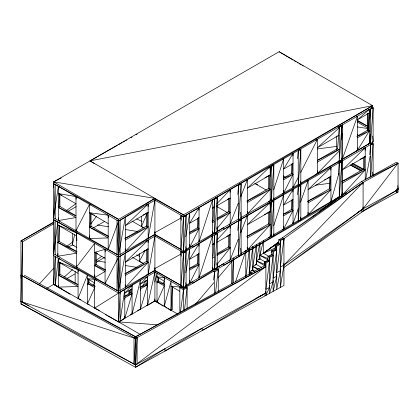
<?xml version="1.0" encoding="UTF-8"?>
<svg xmlns="http://www.w3.org/2000/svg" width="419" height="419" viewBox="0 0 419 419"><rect width="100%" height="100%" fill="white"/><g stroke="black" fill="none" stroke-linecap="round" stroke-linejoin="round"><path stroke-width="0.63" d="M396.494 192.85L398.05 188.351L396.494 189.252L396.494 192.85L398.05 191.949L398.05 163.169L363.09 182.448L283.951 238.689L283.951 285.454L135.557 367.29L20.95 303.895L20.95 240.941L22.506 241.836L22.506 302.398L20.95 301.497L22.506 241.836L53.69 223.835M58.451 217.953L58.335 220.551L59.503 221.117M58.943 206.913L59.519 193.918M57.932 253.631L57.817 256.229L58.974 256.795M58.424 242.585L59.173 225.7M89.608 235.944L89.493 238.542L90.651 239.108M89.985 227.496L90.619 213.208M105.536 269.988L96.244 264.625L94.684 265.52L105.069 271.517L94.684 277.514L94.799 274.916M95.233 265.175L95.783 252.83M53.847 223.568L53.663 219.656L118.572 255.328L120.127 220.253L120.127 254.427M146.472 305.535L147.65 305.095L154.92 272.12L118.572 293.101L53.663 255.627L118.572 291.305L120.127 256.229L120.127 290.404M154.805 231.744L154.92 234.341L118.572 255.328L53.663 217.854L55.219 184.575L55.219 218.755M154.805 267.72L154.92 270.318L118.572 291.305L53.663 253.83L55.219 220.551L55.219 254.731M160.409 304.346L154.92 300.9L154.92 198.365L118.572 221.153L117.011 254.427L117.011 220.253M154.92 234.341L118.572 257.13L117.011 290.404L117.011 256.229M147.132 226.25L147.771 212.548M148.048 206.672L148.169 204.063L146.425 204.943M147.132 262.226L147.771 248.519M148.048 242.648L148.169 240.04L146.425 240.915M198.077 228.538L198.601 217.451M198.936 210.27L199.056 207.662L189.707 223.248L199.056 217.854L197.333 218.566M198.077 264.515L198.601 253.422M198.936 246.246L199.056 243.638L189.707 259.225L199.056 253.83L196.762 254.778M229.141 212.512L229.816 198.156M230.089 192.284L230.214 189.671L229.046 190.236M229.203 247.184L229.785 234.781M230.089 228.261L230.214 225.647L229.046 226.213M269.129 189.425L269.799 175.074M270.072 169.197L270.197 166.589L268.453 167.469M269.187 224.097L269.768 211.7M270.072 205.174L270.197 202.566L268.453 203.445M292.064 174.278L292.556 163.839M292.923 156.009L293.043 153.396L283.694 168.988L293.043 163.593L291.32 164.3M292.064 210.254L292.556 199.816M292.923 191.986L293.043 189.372L283.694 204.964L293.043 199.57L291.32 200.277M329.942 189.021L330.554 175.97M330.827 170.098L330.947 167.49L329.208 168.365M341.7 139.276L341.977 133.399M342.25 127.528L342.37 124.92L338.919 126.679M364.211 169.234L364.823 156.187M365.096 150.311L365.221 147.703L363.477 148.583M368.395 130.209L369.191 113.245M369.254 111.941L369.375 109.328L368.201 109.851M58.44 285.171L58.335 287.109L62.363 289.094M58.979 274.848L59.655 261.943M87.519 301.963L87.414 303.895L89.179 304.555M88.498 283.249L88.702 279.379M123.558 318.644L124.804 318.288L124.804 289.503L120.127 320.985L120.127 292.205L118.572 321.881L157.444 324.804M157.099 300.161L156.994 302.099L158.173 302.539M158.078 281.453L158.282 277.577M172.576 287.052L172.576 309.29L171.015 310.191L172.272 286.318M233.226 259.963L233.325 258.025L233.325 282.752M232.074 283.7L233.325 259.827L230.466 261.341M46.886 288.324L53.69 284.396L55.219 256.528L55.329 258.476M120.023 294.148L120.127 292.205M131.603 293.74L131.854 289.199M131.964 287.256L132.074 285.308L124.804 293.101L132.074 288.906L130.309 289.566M147.179 284.742L147.43 280.206M147.54 278.258L147.65 276.315L140.381 284.108L147.65 279.913L146.472 280.353M22.815 304.508L20.95 303.895L135.557 364.891L137.113 337.609L24.218 275.163M245.675 252.788L245.791 250.834L244.623 251.358M133.996 363.996L135.557 338.51L137.113 337.609L137.113 363.996L135.557 364.891L20.95 301.497L135.557 338.51L265.887 266.631L264.331 265.735L133.996 337.609L133.996 363.996L135.557 364.891L265.887 293.017L265.777 291.069M265.651 266.955L265.887 263.038L269.501 261.042L267.945 260.147L264.331 262.137L264.331 265.997M269.26 261.367L269.501 257.444L273.115 255.454L271.554 254.553L267.945 256.548L267.945 260.409M272.874 255.779L273.115 251.856L276.723 249.865L275.168 248.965L271.554 250.955L271.554 254.82M276.482 250.19L276.723 246.267L280.337 244.277L278.776 243.376L275.168 245.366L275.168 249.226M280.096 244.596L280.337 240.679L283.951 238.689L282.39 237.788L278.776 239.778L278.776 243.638M283.831 240.647L283.951 238.689L278.776 239.778L280.337 240.679L280.337 287.444L283.951 265.07L283.836 263.122M362.969 184.407L363.09 182.448L361.534 181.547L282.39 237.788L363.09 182.448L363.09 211.228L283.951 267.469L363.09 208.83L398.05 189.55L397.83 185.654M249.232 250.08L249.321 248.792L249.321 274.492M94.778 306.802L94.684 308.091L99.313 310.437M164.358 305.006L164.264 306.294L165.453 306.724M182.181 215.754L180.882 215.754L180.882 249.934L183.48 251.431L186.073 215.754L185.036 215.157M181.919 251.133L180.882 251.73L180.882 285.91L183.48 287.408L186.073 251.73L185.036 251.133M215.282 197.768L217.231 197.768L217.231 231.943L214.633 233.446L217.231 197.768L216.194 197.166M215.282 233.744L217.231 233.744L217.231 267.919L214.633 269.417L217.231 233.744L216.194 233.142M237.809 194.447L238.521 185.476L241.119 183.978L241.119 218.152L238.521 219.656L241.119 183.978L239.17 183.978M239.17 219.954L241.119 219.954L241.119 254.129L238.521 255.627L241.119 219.954L240.077 219.352M271.884 165.091L273.832 165.091L273.832 199.266L271.234 200.764L273.832 165.091L272.79 164.489M271.884 201.068L273.832 201.068L273.832 235.242L271.234 236.74L273.832 201.068L272.79 200.465M298.883 149.499L300.832 149.499L300.832 183.679L298.234 185.177L300.832 149.499L299.795 148.902M298.883 185.476L300.832 185.476L300.832 219.656L298.234 221.153L300.832 185.476L299.795 184.879M338.217 196.867L339.259 197.469L341.852 161.792L340.553 161.792M371.166 107.772L373.114 107.772L373.114 141.947L370.516 143.445L373.114 107.772L372.072 107.17M370.705 176.828L373.114 143.743L372.072 143.146M180.882 249.934L183.48 217.257L186.073 215.754L186.073 249.934L183.48 251.431M180.882 285.91L183.48 253.228L186.073 251.73L186.073 285.91L183.48 287.408M212.852 221.693L214.633 199.266L217.231 197.768M212.957 256.386L214.633 235.242L217.231 233.744M237.809 230.424L238.521 221.452L241.119 219.954M270.47 176.2L271.234 166.589L273.832 165.091M270.47 212.176L271.234 202.566L273.832 201.068M297.626 158.691L298.234 151.002L300.832 149.499M297.626 194.662L298.234 186.974L300.832 185.476M337.525 149.101L339.259 127.318L341.852 125.815L341.852 159.995L339.259 161.493L338.217 160.896M338.343 174.828L339.259 163.29L341.852 161.792L341.852 195.972L339.778 197.171M369.752 118.881L370.516 109.27L373.114 107.772M369.752 154.857L370.516 145.246L373.114 143.743L373.114 175.99M124.7 299.197L124.804 297.899L132.074 293.703L130.513 292.802L124.92 296.034M140.276 290.205L140.381 288.906L147.65 284.711L146.09 283.81L139.941 287.361M252.746 248.058L252.851 246.754L252.851 270.313M368.201 144.026L369.375 143.508L370.181 134.499M256.255 245.99L256.381 244.717L256.381 264.782M76.646 265.746L76.509 267.023L77.672 267.584M76.132 229.465L75.991 230.743L77.148 231.278M56.974 285.648L55.219 285.308L58.335 258.329L60.064 259.178M184.465 310.222L187.115 287.706L186.073 287.109M215.544 292.876L218.268 269.721L216.712 268.82M245.948 276.524L249.321 248.792M283.951 238.689L280.337 267.06L283.951 265.07L363.09 208.83L398.05 163.169L396.494 162.268L361.534 181.547L398.05 163.169M53.663 253.83L57.817 222.049L58.974 222.615M180.364 312.674L183.48 289.807L187.115 287.706L187.115 308.635M213.512 280.075L214.633 271.816L218.268 269.721L218.268 291.305M252.851 246.754L249.321 272.177L251.562 273.471M53.663 217.854L58.335 186.376L59.503 186.937M256.381 244.717L252.851 266.542L257.915 269.464M185.8 236.745L189.707 213.056L189.707 247.236L199.056 228.648L197.501 227.747L189.802 232.189M185.8 272.722L189.707 249.033L189.707 283.207L199.056 264.625L197.501 263.724L189.802 268.165M118.572 255.328L125.323 217.257L125.323 251.431L148.169 226.847L146.613 225.951L124.878 238.495M118.572 291.305L125.323 253.228L125.323 287.408L148.169 262.226L146.613 261.325L124.878 273.874M146.425 239.118L148.169 238.238L154.92 200.167L118.572 221.153L108.186 249.331L108.186 215.157L89.493 212.758L108.186 223.552M146.425 275.094L148.169 274.215L154.92 236.143L118.572 257.13L105.069 283.511L106.227 284.04M365.714 179.316L370.134 156.256M256.679 262.137L256.381 260.906L259.916 242.68L259.916 259.094M280.227 268.71L280.337 270.658L276.723 289.44L276.723 246.267L275.168 245.366L275.451 247.294M74.608 234.745L72.356 244.837L76.855 247.435M276.613 274.298L276.723 276.247L273.115 291.43L273.115 251.856L271.554 250.955L271.742 252.243M154.815 282.128L156.994 273.319L156.994 302.099L164.264 285.91L156.994 281.709L158.555 280.814L164.704 284.365M329.208 202.545L330.947 201.665L338.856 173.44M341.668 163.405L342.37 160.896L341.192 161.409M273.115 281.835L269.501 293.42L269.501 257.444L267.945 256.548L273.115 255.454L269.501 283.831L273.115 281.835L272.999 279.887M198.915 240.558L199.056 241.836L212.559 199.868L211.401 200.397M198.915 276.535L199.056 277.813L212.559 235.839L211.401 236.374M268.453 201.644L270.197 200.764L270.789 198.915M273.769 189.655L283.694 158.796L282.537 159.325M268.453 237.62L270.197 236.74L270.789 234.891M273.769 225.632L283.694 194.772L282.537 195.301M235.578 281.793L245.791 250.834L245.791 276.53M292.902 222.269L293.043 223.552L298.208 208.851M300.57 202.115L308.101 180.678L306.954 181.218M356.286 116.76L357.433 116.225L342.37 159.094L342.37 124.92L341.412 125.794M229.046 224.411L230.214 223.851L238.191 203.325M240.773 196.684L247.346 179.782L246.178 180.343M229.046 260.388L230.214 259.827L238.191 239.301M240.773 232.66L247.346 215.754L246.178 216.319M80.94 299.685L78.07 298.501L87.414 275.115L87.414 303.895L94.684 287.706L87.414 283.511L88.975 282.61L95.123 286.161M143.764 227.59L141.418 226.548L146.87 214.093M264.64 295.783L265.887 295.416L269.501 287.424L269.391 285.475M142.937 285.863L145.451 280.672M292.902 186.293L293.043 187.576L298.04 177.687M300.69 172.455L317.45 139.307L315.716 140.187M90.651 204.928L89.493 204.362L75.991 230.743L75.991 196.569L58.335 193.573L75.991 203.765M142.224 262.655L139.344 261.325L145.131 250.552M93.222 285.056L94.542 282.799M90.75 224.024L96.559 216.173M162.839 283.433L164.395 281.338M214.161 268.003L212.559 270.019L211.401 270.548M216.969 264.473L230.214 247.833L228.654 246.932L217.068 253.626M214.198 232.037L212.559 234.043L211.401 234.572M216.665 229.025L230.214 212.459L228.654 211.558L217.068 218.247M195.626 304.063L213.842 282.689M218.079 277.718L233.325 259.827M342.255 192.473L342.37 195.071L365.221 169.889L363.661 168.988L341.93 181.537M39.271 284.066L53.831 268.15M214.324 242.915L212.559 244.837L214.214 243.879M216.969 240.04L230.214 225.647L230.214 259.827M214.324 206.399L212.559 208.259L214.214 207.305M216.969 203.613L230.214 189.671L230.214 223.851M283.951 265.07L363.09 182.448M338.746 151.453L317.45 173.487L315.716 174.367M339.018 127.984L317.45 147.703L338.976 135.274M64.369 276.969L72.555 269.511M135.557 364.891L265.887 266.631L133.996 337.609L135.557 338.51L135.557 367.29L164.971 348.671L164.971 351.07L202.152 328.166L202.152 330.565L265.887 293.017L256.674 297.972M268.191 260.047L259.916 255.271L263.446 253.233L278.604 242.009M313.632 216.089L315.722 214.538M318.335 212.606L323.039 209.123M324.086 208.353L339.249 197.129M268.988 256.428L263.446 253.233L278.708 241.983M322.394 209.788L324.5 208.233M326.605 206.682L331.869 202.806M332.922 202.026L338.709 197.763M95.93 260.539L101.738 256.292M66.312 210.673L75.813 203.744M66.836 246.262L72.644 242.03M267.725 258.455L259.916 255.271L263.446 240.637L263.446 253.233L273.581 246.042M274.649 245.283L277.849 243.015M357.171 212.889L363.09 208.83L362.98 206.881M154.92 270.318L94.684 308.091L94.684 279.311L87.414 278.714L94.684 282.909M147.21 305.729L148.31 305.042M149.41 304.351L154.92 300.9L154.815 298.962M361.298 212.024L398.05 189.55L395.73 190.718M370.344 142.973L223.463 229.544L223.463 227.747L192.824 247.236L192.824 245.434L183.48 252.631L154.59 235.949M339.39 197.192L223.463 265.52L223.463 263.724L192.824 283.207L192.824 281.411L183.48 288.607L154.59 271.926M53.663 284.407L53.663 181.877L279.127 51.71L372.596 105.672L183.48 216.654L154.59 199.973M58.335 186.376L58.335 220.551L75.991 217.555L58.335 207.363L59.896 206.462L75.897 215.701M68.25 211.234L76.179 206.651M53.831 221.955L20.95 240.941L53.951 222.384M57.817 222.049L57.817 256.229L76.509 253.228L57.817 242.439L59.378 241.538L76.934 251.678M89.493 204.362L89.493 238.542L108.186 237.94L89.493 227.15L91.049 226.25L108.044 236.059M93.4 227.889L104.719 221.358M68.25 247.205L72.78 244.591M58.335 258.329L58.335 287.109L78.07 286.507L58.335 275.115L59.896 274.215L77.934 284.632M125.323 240.04L148.169 226.847L124.925 238.552M67.05 278.478L74.938 273.926M96.229 262.231L104.713 257.334M117.273 145.414L90.012 160.891L183.48 214.858L183.48 216.654L372.596 107.468L372.596 105.672L183.48 214.858L154.983 198.952M216.969 205.713L230.214 198.067L227.302 199.475M283.239 178.248L291.483 173.487L293.043 174.383L283.694 192.97L282.537 193.499M356.962 136.285L367.814 130.016L369.375 130.917L357.433 150.4L356.286 150.94M189.707 234.043L199.056 228.648L189.875 232.435M212.103 221.117L213.208 220.478M246.906 201.02L268.637 188.477L270.197 189.372L247.346 213.957L246.178 214.518M283.694 179.782L293.043 174.383L283.286 178.41M317.592 160.21L337.415 148.766M357.433 137.809L369.375 130.917L357.046 136.39M212.559 222.651L214.214 221.693M216.969 220.101L230.214 212.459L216.822 218.933M247.346 202.566L270.197 189.372L246.953 201.078M317.45 162.09L338.976 149.667M125.323 275.414L148.169 262.226L124.925 273.932M185.68 249.562L214.549 232.891M216.78 231.607L238.149 219.268M240.716 217.786L270.915 200.35M273.57 198.816L298.035 184.695M300.811 183.093L338.976 161.058M341.527 159.587L370.448 142.884M372.596 141.648L372.596 143.445L183.48 252.631L183.48 217.257L180.882 215.754L181.238 220.242M216.969 242.287L230.214 234.645L226.721 236.332M283.239 214.224L291.483 209.458L293.043 210.359L283.694 228.947L282.537 229.476M246.906 236.4L268.637 223.851L270.197 224.752L247.346 249.934L246.178 250.494M307.656 201.324L329.392 188.775L330.947 189.676L308.101 214.858L306.954 215.392M189.707 270.019L199.056 264.625L189.875 268.411M283.694 215.754L293.043 210.359L283.286 214.381M212.559 258.025L214.214 257.072M216.969 255.48L230.214 247.833L216.822 254.312M247.346 237.94L270.197 224.752L246.953 236.457M308.101 202.864L330.947 189.676L307.708 201.382M342.37 183.077L365.221 169.889L341.977 181.595M181.401 286.806L179.845 287.706L179.845 312.564M185.68 285.538L214.549 268.867M216.78 267.584L238.427 255.082M240.689 253.778L270.915 236.326M273.172 235.022L298.061 220.651M300.716 219.121L339.123 196.946M341.527 195.558L346.419 192.735M331.356 203.231L183.48 288.607L183.48 253.228L180.882 251.73L181.238 256.219M264.86 265.798L256.381 260.906L259.916 258.869L265.431 262.053M255.103 271.439L252.851 270.14L249.321 272.177L251.699 273.146M118.409 144.77L121.814 142.832M122.95 142.188L124.653 141.224M125.789 140.575L126.926 139.93M130.901 137.673L132.037 137.029M136.013 134.771L137.149 134.127M155.067 232.493L181.207 217.922M155.067 268.469L181.207 253.898M335.666 198.826L338.526 197.239M363.09 211.228L398.05 191.949M280.337 270.658L276.723 272.649L280.337 244.277L275.168 245.366M276.723 276.247L273.115 278.237L276.723 249.865L271.554 250.955M269.501 287.424L265.887 289.419L269.501 261.042L264.331 262.137L264.614 264.059M53.663 181.877L154.92 198.365L118.572 219.352L53.663 181.877L61.164 177.918M336.038 136.536L337.19 135.95M317.618 160.315L338.919 149.463M123.762 319.226L118.572 321.881L107.751 315.936M341.972 195.385L343.13 194.793M142.942 215.094L148.169 212.459L125.323 225.647L148.169 204.063L148.169 238.238M264.965 177.619L270.197 174.985L247.346 188.173L270.197 166.589L270.197 200.764M143.518 251.374L148.169 249.033L125.323 262.226L148.169 240.04L148.169 274.215M359.989 159.33L365.221 156.696L342.37 169.889L365.221 147.703L365.221 179.987M324.557 179.704L325.72 179.117M326.883 178.531L330.947 176.483L308.101 189.676L330.947 167.49L330.947 201.665M264.384 214.486L265.546 213.9M266.709 213.313L270.197 211.558L247.346 224.752L270.197 202.566L270.197 236.74M212.166 221.19L213.329 220.624M367.028 113.968L369.375 112.926L357.433 119.824L369.375 109.328L369.375 143.508M263.446 253.233L275.377 247.912M137.479 310.437L140.381 309.29L147.65 284.711L139.998 287.565M370.81 144.115L372.596 143.445M124.422 296.563L132.074 293.703L124.804 318.288L124.7 316.35M153.742 301.34L154.92 300.9L118.572 321.881L118.572 219.352L53.663 183.679L53.847 187.592M130.309 314.748L132.074 314.088L140.381 280.51L140.381 309.29L140.276 307.357M133.996 337.609L137.086 336.536M105.069 258.324L94.684 252.332L105.069 249.331L106.227 249.865M258.004 259.293L259.916 258.869L259.565 255.071M255.113 264.787L256.381 264.504L261.466 267.437M250.944 270.564L252.851 270.14L253.752 271.088M371.402 107.709L372.596 107.468L371.307 107.72M372.596 105.672L90.012 160.891L94.49 163.604M317.455 148.949L336.918 146.372M315.512 185.182L329.784 183.292M340.553 125.815L341.852 125.815L339.259 161.493L339.259 127.318L338.217 126.716M371.166 143.743L373.114 143.743M184.779 215.754L186.073 215.754M180.882 251.73L182.181 251.73M184.13 251.73L186.073 251.73M215.848 269.721L218.268 269.721M182.873 287.706L179.845 287.706L183.48 289.807L183.48 310.736M184.082 287.706L187.115 287.706M164.264 281.112L156.994 276.912L164.264 277.514L164.374 279.457M179.788 291.273L171.015 286.208L182.071 287.277M357.423 126.92L368.317 128.654M97.517 224.998L108.484 226.784M125.25 229.512L137.505 231.508M97.517 260.974L105.258 262.231M125.25 265.489L136.861 267.38M74.137 245.476L72.356 244.837L72.356 233.231M156.994 276.912L158.173 277.352M164.646 284.569L156.994 281.709L157.099 283.008M87.414 278.714L88.592 279.154M95.066 286.366L87.414 283.511L87.519 284.81M78.07 273.319L58.335 261.922L78.07 269.721L78.175 271.664M256.381 260.906L264.766 264.321M259.419 269.213L252.851 266.542L256.381 264.504L256.239 262.561M76.509 235.845L57.817 225.05L77.672 233.409M171.015 286.208L172.822 286.963M94.684 252.332L97.669 253.605M94.684 265.52L105.436 270.108M77.148 197.098L75.991 196.569L76.111 199.177M136.694 218.917L142.01 221.431M136.694 254.893L139.647 256.292M58.335 193.573L61.829 195.259M58.335 207.363L75.802 215.811M89.493 212.758L92.384 214.172M93.542 214.738L94.699 215.303M89.493 227.15L108.584 236.473M57.817 225.05L61.289 226.747M57.817 242.439L76.913 251.767M58.335 261.922L62.363 263.907M58.335 275.115L77.903 284.758M255.386 183.648L257.706 184.821M96.422 280.191L94.684 279.311L94.794 281.259M357.271 120.96L368.212 126.658M350.719 165.259L361.147 170.727M21.149 278.384L20.95 275.115L137.113 337.609M20.95 301.497L29 305.828M351.981 163.494L362.922 169.402M105.478 314.685L106.615 315.313M20.95 275.115L135.557 338.51M352.924 163.352L363.776 169.365M372.915 174.43L374.062 175.063M351.939 164.567L362.22 170.266M154.983 234.928L181.197 249.562L154.59 234.153M154.983 270.904L182.338 286.172M165.809 307.525L166.951 308.164M168.092 308.798L170.942 310.39M357.129 120.127L368.285 126.569M357.245 121.992L367.845 128.109M357.245 134.583L358.921 135.552M350.504 164.866L360.696 170.753M338.217 162.692L339.259 163.29L339.259 197.469M283.302 175.959L285.533 177.242M254.731 183.443L266.432 190.2M216.571 206.378L227.334 212.595M264.331 262.137L265.887 263.038L265.887 295.416M131.933 221.07L144.194 228.151M213.596 271.219L214.633 271.816L214.633 293.405M53.663 183.679L118.572 221.153M132.498 257.371L143.633 263.802M154.59 270.129L181.249 285.517M53.663 219.656L118.572 257.13M154.59 300.706L177.813 314.114M53.234 284.161L140.705 334.661M279.127 51.71L293.117 60.058M294.238 60.724L295.919 61.724M297.034 62.394L298.155 63.06M299.276 63.73L300.952 64.73M302.073 65.401L303.194 66.066M53.229 284.182L70.073 294.264M161.509 305.037L163.159 306.074M372.69 136.107L373.114 141.947M372.69 172.083L372.926 175.325M341.71 158.047L341.852 159.995M341.71 194.023L341.852 195.972M300.643 181.081L300.832 183.679M300.643 217.058L300.832 219.656M273.738 197.972L273.832 199.266M273.738 233.943L273.832 235.242M240.689 212.318L241.119 218.152M240.689 248.294L241.119 254.129M216.853 226.758L217.231 231.943M216.853 262.729L217.231 267.919M185.837 246.691L186.073 249.934M185.837 282.663L186.073 285.91M147.556 303.806L147.65 305.095L147.65 276.315M131.98 312.799L132.074 314.088L132.074 285.308M252.605 266.306L252.851 270.14M249.106 271.884L249.247 274.476M108.186 215.157L108.306 217.765M105.19 251.945L105.069 249.331L105.069 283.511M76.876 240.674L76.509 232.844L76.509 267.023L94.684 243.334L94.684 277.514M357.318 147.802L357.433 150.4L357.433 116.225M317.335 170.889L317.45 173.487L317.45 139.307M307.986 212.26L308.101 214.858L308.101 180.678M283.579 190.373L283.694 192.97L283.694 158.796M283.579 226.349L283.694 228.947L283.694 194.772M247.231 211.359L247.346 213.957L247.346 179.782M247.231 247.336L247.346 249.934L247.346 215.754M212.443 231.445L212.559 234.043L212.559 199.868M212.443 267.422L212.559 270.019L212.559 235.839M189.592 244.638L189.707 247.236M189.592 280.61L189.707 283.207M125.208 248.834L125.323 251.431M125.208 284.81L125.323 287.408M370.516 109.27L370.516 143.445M370.516 145.246L370.516 176.844M367.919 113.575L367.919 130.34M367.814 113.591L367.814 130.356M363.661 157.12L363.661 169.376M342.37 160.896L342.37 195.071M336.661 136.133L336.661 149.677M329.392 176.907L329.392 189.158M298.234 151.002L298.234 185.177M298.234 186.974L298.234 221.153M293.043 153.396L293.043 187.576M293.043 189.372L293.043 223.552M291.483 164.107L291.483 173.78M291.483 200.083L291.483 209.757M271.234 166.589L271.234 200.764M271.234 202.566L271.234 236.74M268.637 176.006L268.637 188.948M268.637 211.983L268.637 224.28M238.521 185.476L238.521 219.656M238.521 221.452L238.521 255.627M231.77 260.723L231.77 283.621M228.654 198.449L228.654 211.988M228.654 235.069L228.654 247.32M214.633 199.266L214.633 233.446M214.633 235.242L214.633 269.417M199.056 207.662L199.056 241.836M199.056 243.638L199.056 277.813M197.501 218.367L197.501 228.041M197.501 254.343L197.501 264.017M171.015 310.191L171.015 281.411L164.264 306.294L164.264 277.514M158.555 277.65L158.555 281.573M146.613 212.836L146.613 226.38M146.613 249.457L146.613 261.707M146.09 280.646L146.09 284.574M141.418 216.23L141.418 226.548M139.344 253.589L139.344 261.325M130.513 289.644L130.513 292.912M129.371 290.467L129.371 293.735M128.958 290.215L128.958 294.138M96.244 252.757L96.244 265.007M91.049 213.135L91.049 226.679M88.975 279.447L88.975 282.72M78.07 269.721L78.07 298.501M75.163 271.475L75.163 283.249M59.896 194.505L59.896 206.756M59.896 262.661L59.896 274.435M59.378 225.668L59.378 241.789M55.219 256.528L55.219 285.308"/></g></svg>
